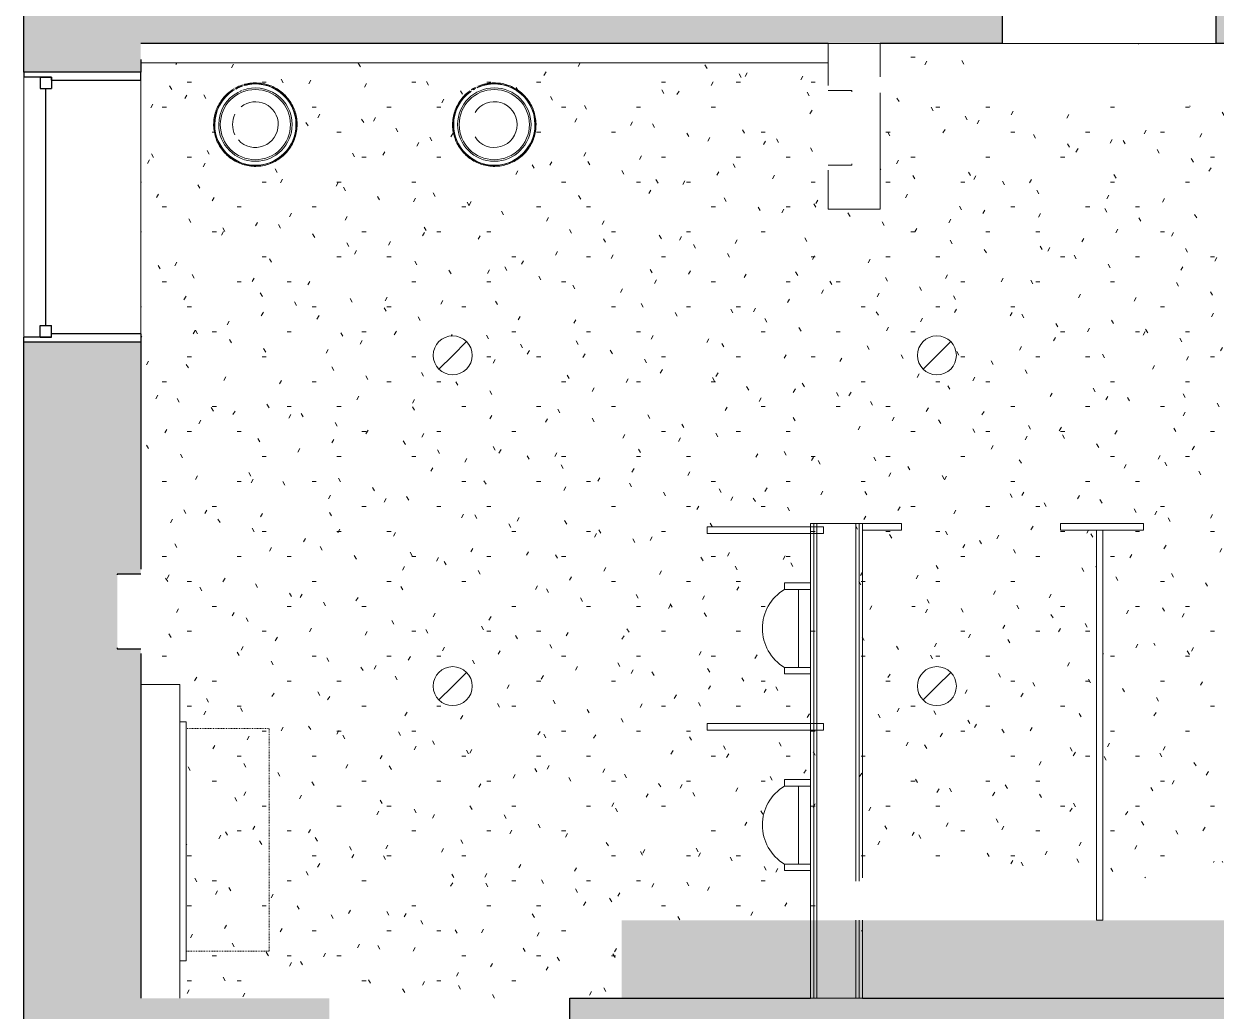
# Model space of a CAD drawing. Header units: inches. Extents: x -1041 to 1507, y -3558 to 870.
# Drawn here: x -1035.1 to -851.6, y -1264.2 to -1112.3 of the extents above; entities that cross this region are included whole.
import ezdxf

# ---------------------------------------------------------------- set-up
doc = ezdxf.new("R2010")
doc.units = ezdxf.units.IN
doc.header["$MEASUREMENT"] = 0
doc.linetypes.add('Dash', pattern=[0.25, 0.125, -0.125])
for name, color, linetype, lineweight in [('A-CLNG', 13, 'Continuous', 18), ('A-CLNG-PATT', 13, 'Continuous', 18), ('A-GENM-HDLN', 13, 'Dash', 9), ('A-GLAZ', 151, 'Continuous', 18), ('A-WALL', 113, 'Continuous', 18), ('A-WALL-PATT', 111, 'Continuous', 18), ('E-LITE-EQPM', 33, 'Continuous', 9), ('I-WALL', 2, 'Continuous', 18), ('P-SANR-FIXT', 6, 'Continuous', 9), ('Q-SPCQ', 91, 'Continuous', 9)]:
    doc.layers.add(name, color=color, linetype=linetype, lineweight=lineweight)
pattern_1 = [(0, (0, 0), (15.36, 3.84), [0.634, -10.886, 0.634, -10.886, -61.44]), (0, (0, 0), (15.36, 3.84), [-23.04, 0.634, -22.406, 0.634, -10.886, -26.88]), (0, (0, 0), (15.36, 3.84), [-57.6, 0.634, -7.046, 0.634, -18.566]), (120, (5.76, 1.92), (-11.005538, 11.38215), [0.634, -10.886, 0.634, -10.886, -61.44]), (120, (5.76, 1.92), (-11.005538, 11.38215), [-23.04, 0.634, -22.406, 0.634, -10.886, -26.88]), (120, (5.76, 1.92), (-11.005538, 11.38215), [-57.6, 0.634, -7.046, 0.634, -18.566]), (240, (7.68, 9.6), (-4.354462, -15.22215), [0.634, -10.886, 0.634, -10.886, -61.44]), (240, (7.68, 9.6), (-4.354462, -15.22215), [-23.04, 0.634, -22.406, 0.634, -10.886, -26.88]), (240, (7.68, 9.6), (-4.354462, -15.22215), [-57.6, 0.634, -7.046, 0.634, -18.566])]

# ---------------------------------------------------------------- blocks, each defined once
blk = doc.blocks.new('Double Hung - medium 5ft 3_51_2_-6826450-1st Floor RCP')
at = {"layer": 'A-GLAZ', "color": 8, "lineweight": 30}
for p, q in [((-20.75, 9), (-20, 9)), ((-20, 4.75), (-20, 9)), ((20, 4.75), (20, 9)), ((20.75, 9), (20, 9)), ((-20, 6.5), (-20, 4.75)), ((-20, 6.5), (-18.25, 6.5)), ((-18.25, 6.5), (-18.25, 4.75)), ((-18.25, 5.625), (18.25, 5.625)), ((18.25, 6.5), (18.25, 4.75)), ((20, 6.5), (18.25, 6.5)), ((20, 6.5), (20, 4.75)), ((-20, 4.75), (-18.25, 4.75)), ((-20, 4.75), (-19.5, 4.75)), ((-19.5, -9), (-19.5, 4.75)), ((20, 4.75), (18.25, 4.75)), ((19.5, 4.75), (20, 4.75)), ((19.5, 4.75), (19.5, -9)), ((-19.5, -9), (-20.75, -9)), ((19.5, -9), (20.75, -9))]:
    blk.add_line(p, q, dxfattribs=at)
blk = doc.blocks.new('P-Urinal-Wall-3D - P-Urinal-Wall-3D-8445270-1st Floor RCP')
at = {"layer": 'P-SANR-FIXT'}
for p, q in [((-11.29, 4), (-11.29, 8)), ((-11.29, 8), (-10.29, 8)), ((-10.29, 8), (-10.29, 4)), ((2.73, 8), (1.71, 8)), ((1.71, 8), (1.71, 4)), ((2.73, 4), (2.73, 8)), ((1.71, 5.85), (-10.29, 5.85)), ((-10.29, 5.85), (-10.29, 4)), ((1.71, 4), (1.71, 5.85)), ((-10.29, 4), (-11.29, 4)), ((-10.29, 4), (1.71, 4)), ((1.71, 4), (2.73, 4))]:
    blk.add_line(p, q, dxfattribs=at)
blk.add_arc((-4.29, 4.39), 7, 31.0027, 148.9973, dxfattribs=at)
blk = doc.blocks.new('962_Baby_Changing_Station - 962-6510561-1st Floor RCP')
at = {"layer": 'A-GENM-HDLN'}
for p, q in [((-997.31, -1220.69), (-1010.06, -1220.69)), ((-997.31, -1254.94), (-997.31, -1220.69)), ((-1010.06, -1254.94), (-997.31, -1254.94))]:
    blk.add_line(p, q, dxfattribs=at)
at = {"layer": 'Q-SPCQ'}
for p, q in [((-1011.06, -1219.69), (-1010.06, -1219.69)), ((-1011.06, -1219.69), (-1010.06, -1219.69)), ((-1010.06, -1256.44), (-1010.06, -1219.69)), ((-1010.06, -1256.44), (-1010.06, -1219.69)), ((-1011.06, -1256.44), (-1010.06, -1256.44)), ((-1011.06, -1256.44), (-1010.06, -1256.44))]:
    blk.add_line(p, q, dxfattribs=at)
blk = doc.blocks.new('L-Pendant Allea - L-Pendant Allea 2-7175445-1st Floor RCP')
at = {"layer": 'E-LITE-EQPM'}
for p, q in [((-2.56, 5.75), (-2.51, 5.77)), ((-2.54, 5.9), (-2.48, 5.92)), ((-3.82, 5.16), (-3.76, 5.2)), ((-3.68, 5.11), (-3.63, 5.15))]:
    blk.add_line(p, q, dxfattribs=at)
at = {"layer": 'E-LITE-EQPM', "flags": 128}
for points in [[(-3.54, 5.35), (-3.47, 5.4), (-3.25, 5.54), (-3.03, 5.66), (-2.8, 5.78)], [(-3.32, 5.35), (-3.19, 5.43), (-2.97, 5.55), (-2.89, 5.59)], [(-2.41, 5.82), (-2.28, 5.87), (-2.04, 5.95), (-1.8, 6.03), (-1.56, 6.1), (-1.32, 6.16), (-1.07, 6.2), (-0.82, 6.24), (-0.57, 6.27), (-0.32, 6.29), (-0.07, 6.29), (0.18, 6.29), (0.44, 6.28), (0.69, 6.26), (0.94, 6.23), (1.18, 6.18), (1.43, 6.13), (1.67, 6.07), (1.92, 6), (2.15, 5.92), (2.39, 5.82), (2.62, 5.72), (2.85, 5.61), (3.07, 5.5), (3.29, 5.37), (3.5, 5.23), (3.7, 5.09), (3.91, 4.94), (4.1, 4.78), (4.29, 4.61), (4.47, 4.43), (4.64, 4.25), (4.81, 4.06), (4.97, 3.87), (5.12, 3.67), (5.26, 3.46), (5.39, 3.25), (5.52, 3.03), (5.64, 2.8), (5.74, 2.58), (5.84, 2.34), (5.93, 2.11), (6.01, 1.87), (6.08, 1.63), (6.14, 1.38), (6.19, 1.14), (6.23, 0.89), (6.26, 0.64), (6.28, 0.39), (6.29, 0.14), (6.3, 0)], [(-2.39, 5.96), (-2.33, 5.98), (-2.09, 6.07), (-1.84, 6.15), (-1.59, 6.22), (-1.34, 6.28), (-1.09, 6.33), (-0.84, 6.37), (-0.58, 6.39), (-0.33, 6.41), (-0.07, 6.42), (0.19, 6.42), (0.44, 6.4), (0.7, 6.38), (0.95, 6.35), (1.21, 6.31), (1.46, 6.25), (1.71, 6.19), (1.95, 6.12), (2.2, 6.03), (2.44, 5.94), (2.67, 5.84), (2.9, 5.73), (3.13, 5.61), (3.35, 5.48), (3.57, 5.34), (3.78, 5.19), (3.98, 5.04), (4.18, 4.87), (4.37, 4.7), (4.56, 4.52), (4.73, 4.34), (4.9, 4.14), (5.07, 3.94), (5.22, 3.74), (5.36, 3.53), (5.5, 3.31), (5.63, 3.09), (5.75, 2.86), (5.86, 2.63), (5.96, 2.39), (6.05, 2.15), (6.13, 1.91), (6.2, 1.66), (6.26, 1.41), (6.31, 1.16), (6.36, 0.91), (6.39, 0.65), (6.41, 0.4), (6.42, 0.14), (6.42, 0)], [(-6.42, 0), (-6.41, 0.26), (-6.4, 0.51), (-6.37, 0.77), (-6.34, 1.02), (-6.29, 1.28), (-6.24, 1.53), (-6.17, 1.77), (-6.09, 2.02), (-6.01, 2.26), (-5.91, 2.5), (-5.81, 2.73), (-5.69, 2.96), (-5.57, 3.19), (-5.44, 3.41), (-5.3, 3.63), (-5.15, 3.83), (-4.99, 4.04), (-4.83, 4.23), (-4.65, 4.42), (-4.47, 4.61), (-4.29, 4.78), (-4.09, 4.95), (-3.89, 5.11)], [(-6.3, 0), (-6.29, 0.25), (-6.27, 0.5), (-6.25, 0.75), (-6.21, 1), (-6.17, 1.25), (-6.11, 1.5), (-6.05, 1.74), (-5.98, 1.98), (-5.89, 2.22), (-5.8, 2.45), (-5.7, 2.68), (-5.58, 2.91), (-5.46, 3.13), (-5.33, 3.34), (-5.2, 3.55), (-5.05, 3.76), (-4.89, 3.96), (-4.73, 4.15), (-4.56, 4.34), (-4.39, 4.52), (-4.2, 4.69), (-4.01, 4.85), (-3.81, 5.01), (-3.76, 5.05)], [(6.42, 0), (6.41, -0.26), (6.4, -0.51), (6.37, -0.77), (6.34, -1.02), (6.29, -1.28), (6.24, -1.53), (6.17, -1.77), (6.09, -2.02), (6.01, -2.26), (5.91, -2.5), (5.81, -2.73), (5.69, -2.96), (5.57, -3.19), (5.44, -3.41), (5.3, -3.63), (5.15, -3.83), (4.99, -4.04), (4.83, -4.23), (4.65, -4.42), (4.47, -4.61), (4.29, -4.78), (4.09, -4.95), (3.89, -5.11), (3.68, -5.26), (3.47, -5.4), (3.25, -5.54), (3.03, -5.66), (2.8, -5.78), (2.56, -5.89), (2.33, -5.98), (2.09, -6.07), (1.84, -6.15), (1.59, -6.22), (1.34, -6.28), (1.09, -6.33), (0.84, -6.37), (0.58, -6.39), (0.33, -6.41), (0.07, -6.42), (-0.19, -6.42), (-0.44, -6.4), (-0.7, -6.38), (-0.95, -6.35), (-1.21, -6.31), (-1.46, -6.25), (-1.71, -6.19), (-1.95, -6.12), (-2.2, -6.03), (-2.44, -5.94), (-2.67, -5.84), (-2.9, -5.73), (-3.13, -5.61), (-3.35, -5.48), (-3.57, -5.34), (-3.78, -5.19), (-3.98, -5.04), (-4.18, -4.87), (-4.37, -4.7), (-4.56, -4.52), (-4.73, -4.34), (-4.9, -4.14), (-5.07, -3.94), (-5.22, -3.74), (-5.36, -3.53), (-5.5, -3.31), (-5.63, -3.09), (-5.75, -2.86), (-5.86, -2.63), (-5.96, -2.39), (-6.05, -2.15), (-6.13, -1.91), (-6.2, -1.66), (-6.26, -1.41), (-6.31, -1.16), (-6.36, -0.91), (-6.39, -0.65), (-6.41, -0.4), (-6.42, -0.14), (-6.42, 0)], [(6.3, 0), (6.29, -0.25), (6.27, -0.5), (6.25, -0.75), (6.21, -1), (6.17, -1.25), (6.11, -1.5), (6.05, -1.74), (5.98, -1.98), (5.89, -2.22), (5.8, -2.45), (5.7, -2.68), (5.58, -2.91), (5.46, -3.13), (5.33, -3.34), (5.2, -3.55), (5.05, -3.76), (4.89, -3.96), (4.73, -4.15), (4.56, -4.34), (4.39, -4.52), (4.2, -4.69), (4.01, -4.85), (3.81, -5.01), (3.61, -5.16), (3.4, -5.3), (3.19, -5.43), (2.97, -5.55), (2.74, -5.67), (2.51, -5.77), (2.28, -5.87), (2.04, -5.95), (1.8, -6.03), (1.56, -6.1), (1.32, -6.16), (1.07, -6.2), (0.82, -6.24), (0.57, -6.27), (0.32, -6.29), (0.07, -6.29), (-0.18, -6.29), (-0.44, -6.28), (-0.69, -6.26), (-0.94, -6.23), (-1.18, -6.18), (-1.43, -6.13), (-1.67, -6.07), (-1.92, -6), (-2.15, -5.92), (-2.39, -5.82), (-2.62, -5.72), (-2.85, -5.61), (-3.07, -5.5), (-3.29, -5.37), (-3.5, -5.23), (-3.7, -5.09), (-3.91, -4.94), (-4.1, -4.78), (-4.29, -4.61), (-4.47, -4.43), (-4.64, -4.25), (-4.81, -4.06), (-4.97, -3.87), (-5.12, -3.67), (-5.26, -3.46), (-5.39, -3.25), (-5.52, -3.03), (-5.64, -2.8), (-5.74, -2.58), (-5.84, -2.34), (-5.93, -2.11), (-6.01, -1.87), (-6.08, -1.63), (-6.14, -1.38), (-6.19, -1.14), (-6.23, -0.89), (-6.26, -0.64), (-6.28, -0.39), (-6.29, -0.14), (-6.3, 0)]]:
    blk.add_lwpolyline(points, dxfattribs=at)
at = {"layer": 'E-LITE-EQPM'}
for radius, start, end in [(5.65, 360, 180), (6.25, 114.1654, 114.9159), (6.25, 360, 113.1014), (6.25, 126.0829, 180), (5.4, 360, 180), (6.25, 124.2684, 125.0189), (6.25, 119.205, 120.3172), (3.52, 0, 147.597), (6.25, 180, 360), (5.65, 180, 360), (5.4, 180, 360), (3.52, 212.403, 0)]:
    blk.add_arc((0, 0), radius, start, end, dxfattribs=at)
blk = doc.blocks.new('L-Pendant Allea - L-Pendant Allea 2-V4-1st Floor RCP')
at = {"layer": 'E-LITE-EQPM'}
for p, q in [((-1.78, 6.17), (-1.73, 6.18)), ((-1.76, 6.04), (-1.71, 6.06)), ((-3.39, 5.45), (-3.34, 5.48)), ((-3.31, 5.35), (-3.26, 5.38))]:
    blk.add_line(p, q, dxfattribs=at)
at = {"layer": 'E-LITE-EQPM', "flags": 128}
for points in [[(-3.15, 5.59), (-3.03, 5.66), (-2.8, 5.78), (-2.56, 5.89), (-2.33, 5.98), (-2.09, 6.07), (-1.99, 6.1)], [(-3.06, 5.5), (-2.97, 5.55), (-2.74, 5.67), (-2.51, 5.77), (-2.28, 5.87), (-2.04, 5.95), (-1.98, 5.97)], [(-1.65, 6.2), (-1.59, 6.22), (-1.34, 6.28), (-1.09, 6.33), (-0.84, 6.37), (-0.58, 6.39), (-0.33, 6.41), (-0.07, 6.42), (0.19, 6.42), (0.44, 6.4), (0.7, 6.38), (0.95, 6.35), (1.21, 6.31), (1.46, 6.25), (1.71, 6.19), (1.95, 6.12), (2.2, 6.03), (2.44, 5.94), (2.67, 5.84), (2.9, 5.73), (3.13, 5.61), (3.35, 5.48), (3.57, 5.34), (3.78, 5.19), (3.98, 5.04), (4.18, 4.87), (4.37, 4.7), (4.56, 4.52), (4.73, 4.34), (4.9, 4.14), (5.07, 3.94), (5.22, 3.74), (5.36, 3.53), (5.5, 3.31), (5.63, 3.09), (5.75, 2.86), (5.86, 2.63), (5.96, 2.39), (6.05, 2.15), (6.13, 1.91), (6.2, 1.66), (6.26, 1.41), (6.31, 1.16), (6.36, 0.91), (6.39, 0.65), (6.41, 0.4), (6.42, 0.14), (6.42, 0)], [(-1.63, 6.08), (-1.56, 6.1), (-1.32, 6.16), (-1.07, 6.2), (-0.82, 6.24), (-0.57, 6.27), (-0.32, 6.29), (-0.07, 6.29), (0.18, 6.29), (0.44, 6.28), (0.69, 6.26), (0.94, 6.23), (1.18, 6.18), (1.43, 6.13), (1.67, 6.07), (1.92, 6), (2.15, 5.92), (2.39, 5.82), (2.62, 5.72), (2.85, 5.61), (3.07, 5.5), (3.29, 5.37), (3.5, 5.23), (3.7, 5.09), (3.91, 4.94), (4.1, 4.78), (4.29, 4.61), (4.47, 4.43), (4.64, 4.25), (4.81, 4.06), (4.97, 3.87), (5.12, 3.67), (5.26, 3.46), (5.39, 3.25), (5.52, 3.03), (5.64, 2.8), (5.74, 2.58), (5.84, 2.34), (5.93, 2.11), (6.01, 1.87), (6.08, 1.63), (6.14, 1.38), (6.19, 1.14), (6.23, 0.89), (6.26, 0.64), (6.28, 0.39), (6.29, 0.14), (6.3, 0)], [(-6.42, 0), (-6.41, 0.26), (-6.4, 0.51), (-6.37, 0.77), (-6.34, 1.02), (-6.29, 1.28), (-6.24, 1.53), (-6.17, 1.77), (-6.09, 2.02), (-6.01, 2.26), (-5.91, 2.5), (-5.81, 2.73), (-5.69, 2.96), (-5.57, 3.19), (-5.44, 3.41), (-5.3, 3.63), (-5.15, 3.83), (-4.99, 4.04), (-4.83, 4.23), (-4.65, 4.42), (-4.47, 4.61), (-4.29, 4.78), (-4.09, 4.95), (-3.89, 5.11), (-3.68, 5.26), (-3.47, 5.4)], [(-6.3, 0), (-6.29, 0.25), (-6.27, 0.5), (-6.25, 0.75), (-6.21, 1), (-6.17, 1.25), (-6.11, 1.5), (-6.05, 1.74), (-5.98, 1.98), (-5.89, 2.22), (-5.8, 2.45), (-5.7, 2.68), (-5.58, 2.91), (-5.46, 3.13), (-5.33, 3.34), (-5.2, 3.55), (-5.05, 3.76), (-4.89, 3.96), (-4.73, 4.15), (-4.56, 4.34), (-4.39, 4.52), (-4.2, 4.69), (-4.01, 4.85), (-3.81, 5.01), (-3.61, 5.16), (-3.4, 5.3)], [(6.42, 0), (6.41, -0.26), (6.4, -0.51), (6.37, -0.77), (6.34, -1.02), (6.29, -1.28), (6.24, -1.53), (6.17, -1.77), (6.09, -2.02), (6.01, -2.26), (5.91, -2.5), (5.81, -2.73), (5.69, -2.96), (5.57, -3.19), (5.44, -3.41), (5.3, -3.63), (5.15, -3.83), (4.99, -4.04), (4.83, -4.23), (4.65, -4.42), (4.47, -4.61), (4.29, -4.78), (4.09, -4.95), (3.89, -5.11), (3.68, -5.26), (3.47, -5.4), (3.25, -5.54), (3.03, -5.66), (2.8, -5.78), (2.56, -5.89), (2.33, -5.98), (2.09, -6.07), (1.84, -6.15), (1.59, -6.22), (1.34, -6.28), (1.09, -6.33), (0.84, -6.37), (0.58, -6.39), (0.33, -6.41), (0.07, -6.42), (-0.19, -6.42), (-0.44, -6.4), (-0.7, -6.38), (-0.95, -6.35), (-1.21, -6.31), (-1.46, -6.25), (-1.71, -6.19), (-1.95, -6.12), (-2.2, -6.03), (-2.44, -5.94), (-2.67, -5.84), (-2.9, -5.73), (-3.13, -5.61), (-3.35, -5.48), (-3.57, -5.34), (-3.78, -5.19), (-3.98, -5.04), (-4.18, -4.87), (-4.37, -4.7), (-4.56, -4.52), (-4.73, -4.34), (-4.9, -4.14), (-5.07, -3.94), (-5.22, -3.74), (-5.36, -3.53), (-5.5, -3.31), (-5.63, -3.09), (-5.75, -2.86), (-5.86, -2.63), (-5.96, -2.39), (-6.05, -2.15), (-6.13, -1.91), (-6.2, -1.66), (-6.26, -1.41), (-6.31, -1.16), (-6.36, -0.91), (-6.39, -0.65), (-6.41, -0.4), (-6.42, -0.14), (-6.42, 0)], [(6.3, 0), (6.29, -0.25), (6.27, -0.5), (6.25, -0.75), (6.21, -1), (6.17, -1.25), (6.11, -1.5), (6.05, -1.74), (5.98, -1.98), (5.89, -2.22), (5.8, -2.45), (5.7, -2.68), (5.58, -2.91), (5.46, -3.13), (5.33, -3.34), (5.2, -3.55), (5.05, -3.76), (4.89, -3.96), (4.73, -4.15), (4.56, -4.34), (4.39, -4.52), (4.2, -4.69), (4.01, -4.85), (3.81, -5.01), (3.61, -5.16), (3.4, -5.3), (3.19, -5.43), (2.97, -5.55), (2.74, -5.67), (2.51, -5.77), (2.28, -5.87), (2.04, -5.95), (1.8, -6.03), (1.56, -6.1), (1.32, -6.16), (1.07, -6.2), (0.82, -6.24), (0.57, -6.27), (0.32, -6.29), (0.07, -6.29), (-0.18, -6.29), (-0.44, -6.28), (-0.69, -6.26), (-0.94, -6.23), (-1.18, -6.18), (-1.43, -6.13), (-1.67, -6.07), (-1.92, -6), (-2.15, -5.92), (-2.39, -5.82), (-2.62, -5.72), (-2.85, -5.61), (-3.07, -5.5), (-3.29, -5.37), (-3.5, -5.23), (-3.7, -5.09), (-3.91, -4.94), (-4.1, -4.78), (-4.29, -4.61), (-4.47, -4.43), (-4.64, -4.25), (-4.81, -4.06), (-4.97, -3.87), (-5.12, -3.67), (-5.26, -3.46), (-5.39, -3.25), (-5.52, -3.03), (-5.64, -2.8), (-5.74, -2.58), (-5.84, -2.34), (-5.93, -2.11), (-6.01, -1.87), (-6.08, -1.63), (-6.14, -1.38), (-6.19, -1.14), (-6.23, -0.89), (-6.26, -0.64), (-6.28, -0.39), (-6.29, -0.14), (-6.3, 0)]]:
    blk.add_lwpolyline(points, dxfattribs=at)
at = {"layer": 'E-LITE-EQPM'}
for radius, start, end in [(6.25, 108.729, 118.8444), (5.65, 360, 110.1221), (6.25, 105.8365, 106.4236), (6.25, 360, 105), (6.25, 122.3592, 180), (5.65, 117.5248, 180), (5.4, 360, 180), (6.25, 121.0309, 121.5802), (5.65, 112.4309, 115.5715), (3.52, 0, 128.61), (6.25, 180, 360), (5.65, 180, 360), (5.4, 180, 360), (3.52, 153.0886, 180), (3.52, 180, 206.9114), (3.52, 222.2322, 0)]:
    blk.add_arc((0, 0), radius, start, end, dxfattribs=at)
blk = doc.blocks.new('L-Recessed Circular - Downlight - 6_ JANITOR-7357250-1st Floor RCP')
at = {"layer": 'E-LITE-EQPM'}
for q in [(2.12, 2.12), (-2.12, -2.12)]:
    blk.add_line((0, 0), q, dxfattribs=at)
for start, end in [(360, 180), (180, 360)]:
    blk.add_arc((0, 0), 3, start, end, dxfattribs=at)

msp = doc.modelspace()

# ---------------------------------------------------------------- hatches: boundary and pattern name
at = {"layer": 'A-CLNG-PATT'}
h = msp.add_hatch(dxfattribs=at)
h.set_pattern_fill('FP_3', color=256, style=0, pattern_type=2)
h.set_pattern_definition(pattern_1)
h.paths.add_polyline_path([(-1011.06, -1262.19), (-943.06, -1262.19), (-943.06, -1250.19), (-914.01, -1250.19), (-914.01, -1242.56), (-918.01, -1242.56), (-918.01, -1241.56), (-919.42, -1240.44), (-920.5, -1239.01), (-921.18, -1237.34), (-921.41, -1235.56), (-921.18, -1233.78), (-920.5, -1232.11), (-919.42, -1230.68), (-918.01, -1229.56), (-918.01, -1228.54), (-914.01, -1228.54), (-914.01, -1220.94), (-929.89, -1220.94), (-929.89, -1219.94), (-914.01, -1219.94), (-914.01, -1212.31), (-918.01, -1212.31), (-918.01, -1211.31), (-919.42, -1210.19), (-920.5, -1208.76), (-921.18, -1207.09), (-921.41, -1205.31), (-921.18, -1203.53), (-920.5, -1201.86), (-919.42, -1200.43), (-918.01, -1199.31), (-918.01, -1198.29), (-914.01, -1198.29), (-914.01, -1190.69), (-929.89, -1190.69), (-929.89, -1189.69), (-914.01, -1189.69), (-914.01, -1189.19), (-900.01, -1189.19), (-900.01, -1190.19), (-906.01, -1190.19), (-906.01, -1243.69), (-899.01, -1243.69), (-899.01, -1241.31), (-884.01, -1241.31), (-884.01, -1243.69), (-870.01, -1243.69), (-870.01, -1190.19), (-875.51, -1190.19), (-875.51, -1189.19), (-862.76, -1189.19), (-862.76, -1190.19), (-869.01, -1190.19), (-869.01, -1243.69), (-858.26, -1243.69), (-858.26, -1241.31), (-843.26, -1241.31), (-843.26, -1243.69), (-833.01, -1243.69), (-833.01, -1190.19), (-838.26, -1190.19), (-838.26, -1189.19), (-816.04, -1189.19), (-816.04, -1190.19), (-832.01, -1190.19), (-832.01, -1243.69), (-832.51, -1243.69), (-832.51, -1250.19), (-832.01, -1250.19), (-832.01, -1255.69), (-794.04, -1255.69), (-794.04, -1253.31), (-779.04, -1253.31), (-779.04, -1255.69), (-772.04, -1255.69), (-772.04, -1224.13), (-772.29, -1224.13), (-772.29, -1222.92), (-774.46, -1222.92), (-774.73, -1222.78), (-774.76, -1222.77), (-774.9, -1222.57), (-774.91, -1222.59), (-774.98, -1222.48), (-775.04, -1222.19), (-774.94, -1221.83), (-774.76, -1221.6), (-774.32, -1221.44), (-773.91, -1221.44), (-773.14, -1221.45), (-773.04, -1221.45), (-772.29, -1221.45), (-772.29, -1220.24), (-772.04, -1220.24), (-772.04, -1190.19), (-779.54, -1190.19), (-779.54, -1189.19), (-772.04, -1189.19), (-772.04, -1117.8), (-777.04, -1117.8), (-777.04, -1115.3), (-817.04, -1115.3), (-817.04, -1117.8), (-835.04, -1117.8), (-835.04, -1122.93), (-903.26, -1122.93), (-903.26, -1140.8), (-911.26, -1140.8), (-911.26, -1134.8), (-911.82, -1134.8), (-911.82, -1121.8), (-911.26, -1121.8), (-911.26, -1118.3), (-1017.06, -1118.3), (-1017.06, -1196.19), (-1016.5, -1196.19), (-1016.5, -1206.69), (-1016.37, -1206.7), (-1016.37, -1207.69), (-1016.5, -1207.69), (-1016.5, -1209.19), (-1017.06, -1209.19), (-1017.06, -1213.94), (-1011.06, -1213.94), (-1011.06, -1219.69), (-1010.06, -1219.69), (-1010.06, -1256.44), (-1011.06, -1256.45), (-1011.06, -1259.98)], flags=0)
h.paths.add_polyline_path([(-846.81, -1262.19), (-838.51, -1262.19), (-838.51, -1250.19), (-846.81, -1250.19), (-846.81, -1257.75)], flags=0)
h.paths.add_polyline_path([(-805.42, -1239.31), (-806.04, -1239.31), (-806.04, -1232.94), (-805.42, -1232.94), (-805.42, -1238.87)], flags=0)
h.paths.add_polyline_path([(-969.06, -1217.19), (-969.84, -1217.08), (-970.56, -1216.78), (-971.18, -1216.31), (-971.66, -1215.69), (-971.96, -1214.96), (-972.06, -1214.19), (-971.96, -1213.41), (-971.66, -1212.69), (-971.18, -1212.06), (-970.56, -1211.59), (-969.84, -1211.29), (-969.06, -1211.19), (-968.29, -1211.29), (-967.56, -1211.59), (-966.94, -1212.06), (-966.46, -1212.69), (-966.16, -1213.41), (-966.06, -1214.19), (-966.16, -1214.96), (-966.46, -1215.69), (-966.94, -1216.31), (-967.56, -1216.78), (-968.29, -1217.08)], flags=0)
h.paths.add_polyline_path([(-894.55, -1217.19), (-895.33, -1217.08), (-896.05, -1216.78), (-896.67, -1216.31), (-897.15, -1215.69), (-897.45, -1214.96), (-897.55, -1214.19), (-897.45, -1213.41), (-897.15, -1212.69), (-896.67, -1212.06), (-896.05, -1211.59), (-895.33, -1211.29), (-894.55, -1211.19), (-893.78, -1211.29), (-893.05, -1211.59), (-892.43, -1212.06), (-891.95, -1212.69), (-891.65, -1213.41), (-891.55, -1214.19), (-891.65, -1214.96), (-891.95, -1215.69), (-892.43, -1216.31), (-893.05, -1216.78), (-893.78, -1217.08)], flags=0)
h.paths.add_polyline_path([(-820.04, -1217.19), (-820.82, -1217.08), (-821.54, -1216.78), (-822.16, -1216.31), (-822.64, -1215.69), (-822.94, -1214.96), (-823.04, -1214.19), (-822.94, -1213.41), (-822.64, -1212.69), (-822.16, -1212.06), (-821.54, -1211.59), (-820.82, -1211.29), (-820.04, -1211.19), (-819.27, -1211.29), (-818.54, -1211.59), (-817.92, -1212.06), (-817.45, -1212.69), (-817.15, -1213.41), (-817.04, -1214.19), (-817.15, -1214.96), (-817.45, -1215.69), (-817.92, -1216.31), (-818.54, -1216.78), (-819.27, -1217.08)], flags=0)
h.paths.add_polyline_path([(-899.76, -1214.37), (-899.76, -1190.37), (-898.39, -1190.37), (-898.39, -1214.37)], flags=0)
h.paths.add_polyline_path([(-862.51, -1214.37), (-862.51, -1190.37), (-861.14, -1190.37), (-861.14, -1214.37)], flags=0)
h.paths.add_polyline_path([(-779.79, -1189), (-781.17, -1189), (-781.17, -1153), (-779.79, -1153), (-779.79, -1160.48)], flags=0)
h.paths.add_polyline_path([(-820.04, -1166.3), (-820.82, -1166.2), (-821.54, -1165.9), (-822.16, -1165.42), (-822.64, -1164.8), (-822.94, -1164.08), (-823.04, -1163.3), (-822.94, -1162.52), (-822.64, -1161.8), (-822.16, -1161.18), (-821.54, -1160.7), (-820.82, -1160.4), (-820.04, -1160.3), (-819.27, -1160.4), (-818.54, -1160.7), (-817.92, -1161.18), (-817.45, -1161.8), (-817.15, -1162.52), (-817.04, -1163.3), (-817.15, -1164.08), (-817.45, -1164.8), (-817.92, -1165.42), (-818.54, -1165.9), (-819.27, -1166.2)], flags=0)
h.paths.add_polyline_path([(-894.55, -1166.3), (-895.33, -1166.2), (-896.05, -1165.9), (-896.67, -1165.42), (-897.15, -1164.8), (-897.45, -1164.08), (-897.55, -1163.3), (-897.45, -1162.52), (-897.15, -1161.8), (-896.67, -1161.18), (-896.05, -1160.7), (-895.33, -1160.4), (-894.55, -1160.3), (-893.78, -1160.4), (-893.05, -1160.7), (-892.43, -1161.18), (-891.95, -1161.8), (-891.65, -1162.52), (-891.55, -1163.3), (-891.65, -1164.08), (-891.95, -1164.8), (-892.43, -1165.42), (-893.05, -1165.9), (-893.78, -1166.2)], flags=0)
h.paths.add_polyline_path([(-969.06, -1166.3), (-969.84, -1166.2), (-970.56, -1165.9), (-971.18, -1165.42), (-971.66, -1164.8), (-971.96, -1164.08), (-972.06, -1163.3), (-971.96, -1162.52), (-971.66, -1161.8), (-971.18, -1161.18), (-970.56, -1160.7), (-969.84, -1160.4), (-969.06, -1160.3), (-968.29, -1160.4), (-967.56, -1160.7), (-966.94, -1161.18), (-966.46, -1161.8), (-966.16, -1162.52), (-966.06, -1163.3), (-966.16, -1164.08), (-966.46, -1164.8), (-966.94, -1165.42), (-967.56, -1165.9), (-968.29, -1166.2)], flags=0)
h.paths.add_polyline_path([(-963.48, -1134.16), (-965.05, -1133.76), (-966.49, -1132.92), (-967.64, -1131.84), (-968.53, -1130.37), (-968.96, -1128.9), (-969.08, -1127.8), (-968.91, -1126.43), (-968.49, -1125.11), (-967.62, -1123.76), (-966.54, -1122.7), (-966.62, -1122.65), (-966.83, -1122.46), (-966.97, -1122.25), (-967.04, -1122.07), (-967.08, -1121.81), (-967.04, -1121.55), (-966.91, -1121.26), (-966.72, -1121.05), (-966.5, -1120.9), (-966.29, -1120.82), (-966.06, -1120.79), (-965.73, -1120.86), (-965.49, -1120.98), (-965.3, -1121.15), (-965.16, -1121.34), (-965.08, -1121.57), (-965.04, -1121.84), (-963.47, -1121.45), (-961.76, -1121.46), (-960.27, -1121.85), (-958.83, -1122.68), (-957.68, -1123.76), (-956.8, -1125.23), (-956.37, -1126.7), (-956.24, -1127.8), (-956.41, -1129.17), (-956.84, -1130.49), (-957.71, -1131.84), (-958.84, -1132.95), (-960.31, -1133.77), (-961.86, -1134.15), (-963.47, -1134.16)], flags=0)
h.paths.add_polyline_path([(-1000.24, -1134.16), (-1001.85, -1133.74), (-1003.26, -1132.92), (-1004.41, -1131.84), (-1005.29, -1130.37), (-1005.73, -1128.9), (-1005.85, -1127.8), (-1005.68, -1126.43), (-1005.25, -1125.11), (-1004.38, -1123.76), (-1003.25, -1122.65), (-1002.86, -1122.43), (-1002.97, -1122.25), (-1003.04, -1122.07), (-1003.08, -1121.81), (-1003.04, -1121.55), (-1002.89, -1121.24), (-1002.72, -1121.05), (-1002.5, -1120.9), (-1002.29, -1120.82), (-1002.06, -1120.79), (-1001.73, -1120.86), (-1001.49, -1120.98), (-1001.3, -1121.15), (-1001.16, -1121.34), (-1001.08, -1121.57), (-1001.05, -1121.65), (-1000.18, -1121.45), (-998.53, -1121.46), (-997.04, -1121.85), (-995.6, -1122.68), (-994.45, -1123.76), (-993.56, -1125.23), (-993.13, -1126.7), (-993.01, -1127.8), (-993.18, -1129.17), (-993.6, -1130.49), (-994.47, -1131.84), (-995.61, -1132.95), (-997.08, -1133.77), (-998.62, -1134.15), (-1000.23, -1134.16)], flags=0)
h.paths.add_polyline_path([(-881.52, -1124.93), (-898.86, -1124.93), (-898.86, -1122.93), (-837.65, -1122.93), (-837.65, -1124.93), (-857.13, -1124.93)], flags=0)
h.paths.add_polyline_path([(-966.53, -1122.62), (-966.53, -1122.54), (-966.72, -1122.37), (-966.82, -1122.25), (-966.91, -1121.98), (-966.94, -1121.81), (-966.89, -1121.55), (-966.78, -1121.32), (-966.63, -1121.15), (-966.5, -1121.05), (-966.23, -1120.96), (-966.06, -1120.93), (-965.8, -1120.98), (-965.57, -1121.09), (-965.4, -1121.24), (-965.3, -1121.37), (-965.21, -1121.64), (-965.19, -1121.84), (-965.19, -1121.92), (-965.14, -1121.89), (-965.14, -1121.75), (-965.19, -1121.5), (-965.3, -1121.28), (-965.44, -1121.12), (-965.66, -1120.98), (-965.89, -1120.9), (-966.06, -1120.88), (-966.36, -1120.93), (-966.59, -1121.05), (-966.75, -1121.19), (-966.88, -1121.37), (-966.96, -1121.57), (-966.99, -1121.85), (-966.94, -1122.11), (-966.82, -1122.34), (-966.66, -1122.52), (-966.57, -1122.59)], flags=0)
h.paths.add_polyline_path([(-1002.78, -1122.39), (-1002.73, -1122.36), (-1002.82, -1122.25), (-1002.91, -1122.04), (-1002.94, -1121.81), (-1002.89, -1121.53), (-1002.78, -1121.32), (-1002.63, -1121.15), (-1002.5, -1121.05), (-1002.23, -1120.96), (-1002.06, -1120.93), (-1001.8, -1120.98), (-1001.57, -1121.09), (-1001.4, -1121.24), (-1001.3, -1121.37), (-1001.21, -1121.64), (-1001.19, -1121.69), (-1001.15, -1121.68), (-1001.17, -1121.55), (-1001.3, -1121.28), (-1001.44, -1121.12), (-1001.66, -1120.98), (-1001.89, -1120.9), (-1002.13, -1120.88), (-1002.36, -1120.93), (-1002.59, -1121.05), (-1002.75, -1121.19), (-1002.88, -1121.37), (-1002.97, -1121.64), (-1002.99, -1121.84), (-1002.94, -1122.11), (-1002.82, -1122.34)], flags=0)
h.paths.add_polyline_path([(-966.53, -1122.27), (-966.51, -1121.57), (-966.47, -1121.46), (-966.39, -1121.36), (-966.23, -1121.26), (-966.18, -1121.24), (-966.06, -1121.22), (-965.89, -1121.26), (-965.83, -1121.29), (-965.73, -1121.36), (-965.66, -1121.46), (-965.61, -1121.57), (-965.59, -1121.84), (-965.58, -1122.14), (-965.47, -1122.08), (-965.42, -1121.9), (-965.41, -1121.75), (-965.46, -1121.57), (-965.49, -1121.48), (-965.66, -1121.3), (-965.73, -1121.24), (-965.94, -1121.17), (-966.06, -1121.15), (-966.29, -1121.2), (-966.45, -1121.29), (-966.57, -1121.4), (-966.63, -1121.48), (-966.7, -1121.69), (-966.72, -1121.81), (-966.67, -1122.04), (-966.63, -1122.14), (-966.55, -1122.25)], flags=0)
h.paths.add_polyline_path([(-1002.54, -1122.25), (-1002.53, -1122.24), (-1002.51, -1121.57), (-1002.47, -1121.46), (-1002.39, -1121.36), (-1002.23, -1121.26), (-1002.13, -1121.23), (-1002.06, -1121.22), (-1001.89, -1121.26), (-1001.81, -1121.3), (-1001.72, -1121.38), (-1001.66, -1121.46), (-1001.61, -1121.57), (-1001.56, -1121.78), (-1001.41, -1121.74), (-1001.45, -1121.58), (-1001.51, -1121.45), (-1001.66, -1121.3), (-1001.81, -1121.21), (-1001.94, -1121.17), (-1002.13, -1121.16), (-1002.29, -1121.2), (-1002.45, -1121.29), (-1002.57, -1121.4), (-1002.63, -1121.48), (-1002.7, -1121.69), (-1002.71, -1121.84), (-1002.66, -1122.05), (-1002.63, -1122.14), (-1002.55, -1122.25)], flags=0)
h.paths.add_polyline_path([(-888.51, -1120.43), (-888.51, -1115.8), (-837.54, -1115.8), (-837.54, -1115.3), (-900.76, -1115.3), (-900.76, -1120.43)], flags=0)
at = {"layer": 'A-WALL-PATT', "lineweight": 9}
h = msp.add_hatch(color=7, dxfattribs=at)
h.paths.add_polyline_path([(-1027.84, -1284.19), (-1017.06, -1284.19), (-1017.06, -1208.44), (-1020.69, -1208.44), (-1020.69, -1196.94), (-1017.06, -1196.94), (-1017.06, -1161.23), (-1035.06, -1161.23), (-1035.06, -1284.19)], flags=0)
h.paths.add_polyline_path([(-1017.06, -1119.73), (-1017.06, -1003.94), (-1035.06, -1003.94), (-1035.06, -1119.73), (-1027.84, -1119.73)], flags=0)
h.paths.add_polyline_path([(-1017.06, -962.44), (-1017.06, -859.94), (-1035.06, -859.94), (-1035.06, -962.44)], flags=0)
h.paths.add_polyline_path([(-1017.06, -818.44), (-1017.06, -715.94), (-1035.06, -715.94), (-1035.06, -818.44)], flags=0)
h.paths.add_polyline_path([(-1035.06, -674.44), (-1017.06, -674.44), (-1017.06, -567.94), (-1035.06, -567.94), (-1035.06, -666.9)], flags=0)
h.paths.add_polyline_path([(-1035.06, -534.44), (-1017.06, -534.44), (-1017.06, -425.69), (-1035.06, -425.69), (-1035.06, -511.01)], flags=0)
h.paths.add_polyline_path([(-1035.06, -388.69), (-1017.06, -388.69), (-1017.06, -275.19), (-1035.06, -275.19), (-1035.06, -355.12)], flags=0)
h.paths.add_polyline_path([(-1035.06, -239.19), (-1017.06, -239.19), (-1017.06, -119.5), (-1035.06, -119.5), (-1035.06, -199.23)], flags=0)
h.paths.add_polyline_path([(-1035.06, -83.5), (-1017.06, -83.5), (-1017.06, 16.25), (-1035.06, 16.25), (-1035.06, -43.34)], flags=0)
h = msp.add_hatch(color=7, dxfattribs=at)
h.paths.add_polyline_path([(-905.9, -1115.3), (-884.51, -1115.3), (-884.51, -1109.3), (-1017.06, -1109.3), (-1017.06, -1115.3), (-911.26, -1115.3)], flags=0)
h.paths.add_polyline_path([(-772.04, -1115.3), (-772.04, -1109.3), (-776.04, -1109.3), (-776.04, -1115.3)], flags=0)
h.paths.add_polyline_path([(-817.04, -1115.3), (-817.04, -1109.3), (-851.57, -1109.3), (-851.57, -1115.3), (-832.74, -1115.3)], flags=0)
h = msp.add_hatch(dxfattribs=at)
h.set_pattern_fill('FP_3', color=256, style=0, pattern_type=2)
h.set_pattern_definition(pattern_1)
h.paths.add_polyline_path([(-914.01, -1262.19), (-913.51, -1262.19), (-913.51, -1189.19), (-914.01, -1189.19), (-914.01, -1251.49)], flags=0)
h = msp.add_hatch(dxfattribs=at)
h.set_pattern_fill('FP_3', color=256, style=0, pattern_type=2)
h.set_pattern_definition(pattern_1)
h.paths.add_polyline_path([(-913.51, -1262.19), (-913.01, -1262.19), (-913.01, -1189.19), (-913.51, -1189.19), (-913.51, -1251.49)], flags=0)
h = msp.add_hatch(dxfattribs=at)
h.set_pattern_fill('FP_3', color=256, style=0, pattern_type=2)
h.set_pattern_definition(pattern_1)
h.paths.add_polyline_path([(-906.51, -1262.19), (-906.51, -1250.19), (-907.01, -1250.19), (-907.01, -1262.19)], flags=0)
h.paths.add_polyline_path([(-907.01, -1244.19), (-906.51, -1244.19), (-906.51, -1189.19), (-907.01, -1189.19), (-907.01, -1232)], flags=0)
h = msp.add_hatch(dxfattribs=at)
h.set_pattern_fill('FP_3', color=256, style=0, pattern_type=2)
h.set_pattern_definition(pattern_1)
h.paths.add_polyline_path([(-906.51, -1262.19), (-906.01, -1262.19), (-906.01, -1250.19), (-906.51, -1250.19), (-906.51, -1251.49)], flags=0)
h.paths.add_polyline_path([(-906.01, -1244.19), (-906.01, -1189.19), (-906.51, -1189.19), (-906.51, -1244.19)], flags=0)
for points in [[(-846.81, -1262.19), (-846.81, -1250.19), (-943.06, -1250.19), (-943.06, -1262.19), (-857.13, -1262.19)], [(-1017.06, -1284.19), (-988.06, -1284.19), (-988.06, -1262.19), (-1017.06, -1262.19), (-1017.06, -1270.98)], [(-951.06, -1284.19), (-735.86, -1284.19), (-735.86, -1266.19), (-736.23, -1266.19), (-736.23, -1265.44), (-734.73, -1265.44), (-734.73, -1266.94), (-734.23, -1266.94), (-734.23, -1283.44), (-734.73, -1283.44), (-734.73, -1284.19), (-725.8, -1284.19), (-725.8, -1262.19), (-733.23, -1262.19), (-733.23, -1265.44), (-734.6, -1265.44), (-734.6, -1262.19), (-951.06, -1262.19)]]:
    msp.add_hatch(color=7, dxfattribs=at).paths.add_polyline_path(points, flags=0)

# ---------------------------------------------------------------- linework, layer by layer
at = {"layer": 'A-CLNG'}
for p, q in [((-884.51, -1115.3), (-851.57, -1115.3)), ((-1017.06, -1118.3), (-911.26, -1118.3))]:
    msp.add_line(p, q, dxfattribs=at)
for centre, start, end in [((-969.06, -1163.3), 0, 180), ((-894.55, -1163.3), 0, 180), ((-969.06, -1163.3), 180, 0), ((-894.55, -1163.3), 180, 0), ((-969.06, -1214.19), 0, 180), ((-894.55, -1214.19), 0, 180), ((-969.06, -1214.19), 180, 0), ((-894.55, -1214.19), 180, 0)]:
    msp.add_arc(centre, 3, start, end, dxfattribs=at)
at = {"layer": 'A-WALL', "color": 8, "lineweight": 30}
for p, q in [((-1035.06, -1119.73), (-1035.06, -1003.94)), ((-884.51, -1109.3), (-884.51, -1115.3)), ((-851.57, -1115.3), (-851.57, -1109.3)), ((-911.26, -1115.3), (-1017.06, -1115.3)), ((-884.51, -1115.3), (-903.26, -1115.3)), ((-817.04, -1115.3), (-851.57, -1115.3)), ((-1017.06, -1117.8), (-1017.06, -1119.73)), ((-1017.06, -1119.73), (-1035.06, -1119.73)), ((-1035.06, -1340.62), (-1035.06, -1161.23)), ((-1035.06, -1161.23), (-1017.06, -1161.23)), ((-1017.06, -1161.23), (-1017.06, -1196.19)), ((-1017.06, -1196.94), (-1020.69, -1196.94)), ((-1020.69, -1196.94), (-1020.69, -1197.06)), ((-1020.69, -1208.31), (-1020.69, -1208.44)), ((-1020.69, -1208.44), (-1017.06, -1208.44)), ((-1017.06, -1209.19), (-1017.06, -1262.19)), ((-951.06, -1262.19), (-914.01, -1262.19)), ((-951.06, -1284.19), (-951.06, -1262.19)), ((-906.01, -1262.19), (-772.04, -1262.19))]:
    msp.add_line(p, q, dxfattribs=at)
at = {"layer": 'A-WALL'}
for p, q in [((-911.26, -1121.8), (-911.26, -1115.3)), ((-911.26, -1115.3), (-903.26, -1115.3)), ((-903.26, -1115.3), (-903.26, -1120.43)), ((-907.64, -1122.55), (-911.26, -1122.55)), ((-907.64, -1122.77), (-907.64, -1122.55)), ((-903.26, -1122.93), (-903.26, -1140.8)), ((-907.64, -1134.05), (-907.64, -1133.83)), ((-911.26, -1134.05), (-907.64, -1134.05)), ((-911.26, -1140.8), (-911.26, -1134.8)), ((-903.26, -1140.8), (-911.26, -1140.8)), ((-913.51, -1189.19), (-913.51, -1262.19)), ((-913.01, -1189.19), (-913.01, -1262.19)), ((-907.01, -1189.19), (-907.01, -1244.19)), ((-906.51, -1189.19), (-906.51, -1244.19)), ((-1017.06, -1213.94), (-1011.06, -1213.94)), ((-1011.06, -1213.94), (-1011.06, -1262.19)), ((-907.01, -1250.19), (-907.01, -1262.19)), ((-906.51, -1250.19), (-906.51, -1262.19)), ((-906.01, -1262.19), (-914.01, -1262.19))]:
    msp.add_line(p, q, dxfattribs=at)
at = {"layer": 'A-WALL', "lineweight": 9}
for p, q in [((-1035.06, -1119.73), (-1035.06, -1161.23)), ((-1017.06, -1161.23), (-1017.06, -1119.73))]:
    msp.add_line(p, q, dxfattribs=at)
at = {"layer": 'I-WALL'}
for p, q in [((-929.89, -1189.69), (-912.01, -1189.69)), ((-929.89, -1190.69), (-929.89, -1189.69)), ((-912.01, -1190.69), (-929.89, -1190.69)), ((-914.01, -1198.29), (-914.01, -1189.19)), ((-914.01, -1189.19), (-900.01, -1189.19)), ((-912.01, -1189.69), (-912.01, -1190.69)), ((-906.01, -1189.19), (-906.01, -1243.69)), ((-900.01, -1190.19), (-906.01, -1190.19)), ((-900.01, -1189.19), (-900.01, -1190.19)), ((-875.51, -1189.19), (-862.76, -1189.19)), ((-875.51, -1190.19), (-875.51, -1189.19)), ((-862.76, -1190.19), (-875.51, -1190.19)), ((-870.01, -1250.19), (-870.01, -1190.19)), ((-869.01, -1190.19), (-869.01, -1250.19)), ((-862.76, -1189.19), (-862.76, -1190.19)), ((-914.01, -1228.54), (-914.01, -1212.31)), ((-929.89, -1219.94), (-912.01, -1219.94)), ((-929.89, -1220.94), (-929.89, -1219.94)), ((-912.01, -1219.94), (-912.01, -1220.94)), ((-912.01, -1220.94), (-929.89, -1220.94)), ((-914.01, -1262.19), (-914.01, -1242.56)), ((-906.01, -1250.19), (-906.01, -1262.19)), ((-869.01, -1250.19), (-870.01, -1250.19))]:
    msp.add_line(p, q, dxfattribs=at)

# ---------------------------------------------------------------- block references
at = {"layer": 'A-GLAZ', "rotation": 89.99999999999991}
msp.add_blockref('Double Hung - medium 5ft 3_51_2_-6826450-1st Floor RCP', (-1026.06, -1140.48), dxfattribs=at)
at = {"layer": 'E-LITE-EQPM'}
for name, p in [('L-Pendant Allea - L-Pendant Allea 2-V4-1st Floor RCP', (-999.43, -1127.8)), ('L-Pendant Allea - L-Pendant Allea 2-7175445-1st Floor RCP', (-962.66, -1127.8)), ('L-Recessed Circular - Downlight - 6_ JANITOR-7357250-1st Floor RCP', (-969.06, -1163.3)), ('L-Recessed Circular - Downlight - 6_ JANITOR-7357250-1st Floor RCP', (-894.55, -1163.3)), ('L-Recessed Circular - Downlight - 6_ JANITOR-7357250-1st Floor RCP', (-969.06, -1214.19)), ('L-Recessed Circular - Downlight - 6_ JANITOR-7357250-1st Floor RCP', (-894.55, -1214.19))]:
    msp.add_blockref(name, p, dxfattribs=at)
at = {"layer": 'P-SANR-FIXT', "rotation": 89.99999999999986}
for p in [(-910.01, -1201.02), (-910.01, -1231.27)]:
    msp.add_blockref('P-Urinal-Wall-3D - P-Urinal-Wall-3D-8445270-1st Floor RCP', p, dxfattribs=at)
at = {"layer": 'Q-SPCQ'}
msp.add_blockref('962_Baby_Changing_Station - 962-6510561-1st Floor RCP', (0, 0), dxfattribs=at)

doc.saveas('drawing.dxf')
